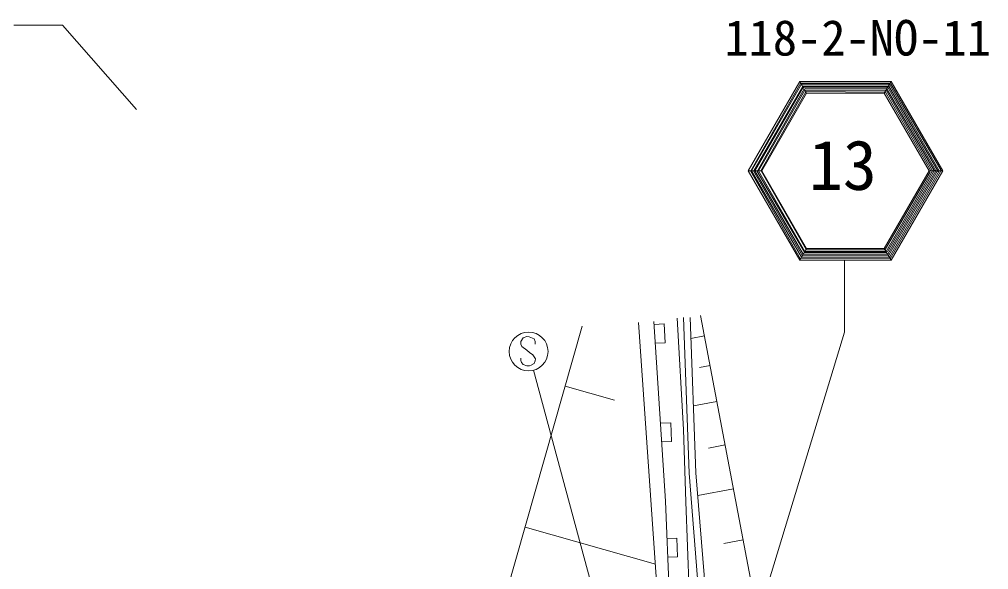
# Model space of a CAD drawing. Units: millimetres, scale not verified. Extents: x 40000 to 680000, y 20000 to 380000.
# Drawn here: x 366909 to 416778, y 276572 to 304898 of the extents above; entities that cross this region are included whole.
import ezdxf
from ezdxf.enums import TextEntityAlignment as Align

# ---------------------------------------------------------------- set-up
doc = ezdxf.new("R2010")
doc.units = ezdxf.units.MM
doc.header["$LTSCALE"] = 1000
for name, color, linetype, lineweight in [('M-BGD', 7, 'Continuous', 13), ('M-STR-HTXT', 7, 'Continuous', 13), ('M-STR-STRC', 7, 'Continuous', 13)]:
    doc.layers.add(name, color=color, linetype=linetype, lineweight=lineweight)
doc.styles.add('ＭＳ ゴシック', font='')
doc.styles.get('ＭＳ ゴシック').set_extended_font_data('MS Gothic')

msp = doc.modelspace()

# ---------------------------------------------------------------- linework, layer by layer
at = {"layer": 'M-BGD'}
for p, q in [((404410, 297104), (405103, 297104)), ((398759, 289289), (399938, 272543)), ((399557, 289346), (400155, 280096)), ((401077, 283784), (400745, 289520)), ((401367, 281539), (401074, 289543)), ((401717, 281559), (401423, 289555)), ((404728, 275077), (401952, 289656)), ((391679, 274371), (395872, 289111)), ((400090, 289217), (399567, 289197)), ((400090, 289217), (400128, 288254)), ((400128, 288254), (399629, 288234)), ((401463, 288469), (402153, 288601)), ((401904, 286978), (402443, 287080)), ((397523, 285294), (394991, 286014)), ((401591, 284995), (402796, 285224)), ((400419, 284133), (399895, 284112)), ((400419, 284133), (400457, 283169)), ((401194, 280057), (401077, 283784)), ((400457, 283169), (399957, 283150)), ((402359, 282832), (403220, 282996)), ((402440, 268247), (401367, 281539)), ((402792, 268248), (401717, 281559)), ((401811, 280388), (403650, 280739)), ((400536, 270461), (400155, 280096)), ((401194, 280057), (401544, 270518)), ((399635, 276857), (392928, 278764)), ((400731, 278188), (400231, 278169)), ((400731, 278188), (400769, 277225)), ((403150, 277917), (404151, 278108)), ((400769, 277225), (400269, 277205))]:
    msp.add_line(p, q, dxfattribs=at)
at = {"layer": 'M-STR-HTXT'}
for p, q in [((367120, 304604), (366620, 304604)), ((367120, 304604), (369120, 304604)), ((369120, 304604), (372941, 300262))]:
    msp.add_line(p, q, dxfattribs=at)
at = {"layer": 'M-STR-STRC'}
for p, q in [((407066, 301704), (404410, 297104)), ((407108, 301630), (404544, 297104)), ((407152, 301554), (404583, 297104)), ((407220, 301437), (404700, 297104)), ((407239, 301404), (404756, 297104)), ((407282, 301330), (404889, 297104)), ((407326, 301254), (404930, 297104)), ((407066, 301704), (407412, 301104)), ((407066, 301704), (411759, 301704)), ((407122, 301607), (411710, 301619)), ((407152, 301554), (411672, 301554)), ((407206, 301461), (411622, 301467)), ((407239, 301404), (411585, 301404)), ((407326, 301254), (411499, 301254)), ((407331, 301333), (411539, 301323)), ((411759, 301704), (411412, 301104)), ((411499, 301254), (413895, 297104)), ((411565, 301288), (413969, 297115)), ((411585, 301404), (414068, 297104)), ((411640, 301456), (414175, 297066)), ((411672, 301554), (414241, 297104)), ((411740, 301587), (414331, 297115)), ((411759, 301704), (414415, 297104)), ((407377, 301165), (405056, 297104)), ((407412, 301104), (405103, 297104)), ((407389, 301184), (411442, 301155)), ((407412, 301104), (411412, 301104)), ((411412, 301104), (413722, 297104)), ((411472, 301145), (413795, 297134)), ((407066, 292504), (404410, 297104)), ((404522, 297104), (407100, 292562)), ((407152, 292654), (404583, 297104)), ((404678, 297104), (407196, 292729)), ((407239, 292804), (404756, 297104)), ((404855, 297104), (407304, 292917)), ((407326, 292954), (404930, 297104)), ((405067, 297104), (407386, 293059)), ((407412, 293104), (405103, 297104)), ((411412, 293104), (413722, 297104)), ((413770, 297053), (411460, 293049)), ((411499, 292954), (413895, 297104)), ((411572, 292924), (413994, 297128)), ((411585, 292804), (414068, 297104)), ((414131, 297078), (411640, 292762)), ((411672, 292654), (414241, 297104)), ((414306, 297072), (411709, 292563)), ((411759, 292504), (414415, 297104)), ((414415, 297104), (413722, 297104)), ((407066, 292504), (407412, 293104)), ((407205, 292744), (411611, 292759)), ((411585, 292804), (407239, 292804)), ((407295, 292900), (411531, 292898)), ((411499, 292954), (407326, 292954)), ((407376, 293041), (411452, 293035)), ((411412, 293104), (407412, 293104)), ((411759, 292504), (411412, 293104)), ((411759, 292504), (407066, 292504)), ((407115, 292588), (411705, 292597)), ((411672, 292654), (407152, 292654)), ((409363, 292504), (409363, 288804)), ((401868, 264161), (409363, 288804)), ((392825, 288500), (392701, 288315)), ((392701, 288315), (392704, 288184)), ((393017, 288566), (392825, 288500)), ((393138, 288563), (393017, 288566)), ((393388, 288444), (393138, 288563)), ((393451, 288313), (393388, 288444)), ((393451, 288184), (393451, 288313)), ((392704, 288184), (392767, 288055)), ((392767, 288055), (393022, 287873)), ((393022, 287873), (393151, 287741)), ((392704, 287336), (392701, 287457)), ((392743, 287233), (392704, 287336)), ((393151, 287741), (393330, 287626)), ((393330, 287626), (393457, 287425)), ((393451, 287315), (393391, 287183)), ((393457, 287425), (393451, 287315)), ((392827, 287123), (392743, 287233)), ((393014, 287062), (392827, 287123)), ((393149, 287062), (393014, 287062)), ((393249, 287091), (393149, 287062)), ((393391, 287183), (393249, 287091)), ((400299, 261140), (393369, 286837))]:
    msp.add_line(p, q, dxfattribs=at)
msp.add_circle((393108, 287803), 1000, dxfattribs=at)

# ---------------------------------------------------------------- texts
at = {"layer": 'M-STR-STRC', "style": 'ＭＳ ゴシック'}
for s, height, p in [('118-2-NO-11', 1833, (403181, 302485)), ('13', 2566, (407534, 295347))]:
    msp.add_text(s, height=height, dxfattribs=at).set_placement(p, align=Align.BOTTOM_LEFT)

doc.saveas('drawing.dxf')
